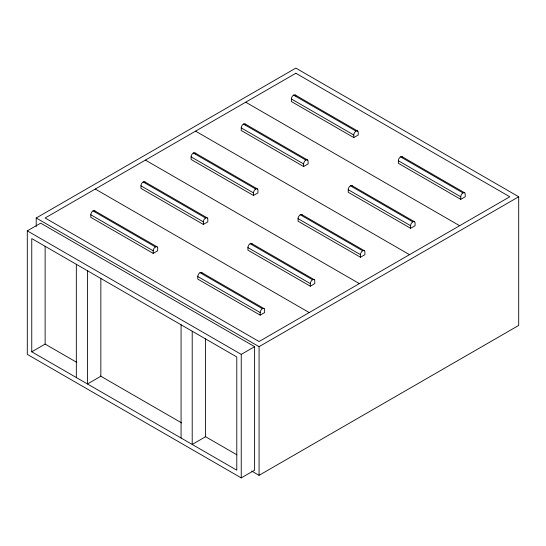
<?xml version="1.0" encoding="UTF-8"?>
<svg xmlns="http://www.w3.org/2000/svg" width="546" height="546" viewBox="0 0 546 546"><rect width="100%" height="100%" fill="white"/><g stroke="black" fill="none" stroke-linecap="round" stroke-linejoin="round"><path stroke-width="0.82" d="M36.213 226.515L36.213 217.997L295.843 68.1L518.7 196.765L518.7 325.43L259.07 475.327L251.692 471.068M27.3 230.862L40.67 223.143L254.613 346.662L254.613 470.181L241.243 477.9L27.3 354.381L27.3 230.862L241.243 354.381L254.613 346.662M95.161 211.473A3.153 1.822 -60 0 0 92.697 211.152A3.153 1.822 -60 0 0 90.813 214.776L90.813 217.349L153.214 253.378L157.671 250.805L157.671 248.232A3.153 1.822 -60 0 0 155.446 246.942L93.045 210.92M145.366 182.746A3.153 1.822 -60 0 0 142.95 182.118A3.153 1.822 -60 0 0 140.957 185.831L140.957 188.404L203.358 224.426L207.814 221.853L207.814 219.28A3.153 1.822 -60 0 0 205.583 217.997L143.189 181.968M195.523 153.883A3.153 1.822 -60 0 0 193.141 153.139A3.153 1.822 -60 0 0 191.1 156.879L191.1 159.452L253.501 195.475L257.958 192.902L257.958 190.329A3.153 1.822 -60 0 0 255.726 189.046L193.332 153.016M245.666 124.932A3.153 1.822 -60 0 0 243.277 124.188A3.153 1.822 -60 0 0 241.243 127.928L241.243 130.501L303.644 166.53L308.101 163.957L308.101 161.384A3.153 1.822 -60 0 0 305.869 160.094L243.468 124.072M295.557 95.304A3.153 1.822 -60 0 0 293.045 95.53A3.153 1.822 -60 0 0 291.387 98.976L291.387 101.549L353.788 137.578L358.244 135.005L358.244 132.432A3.153 1.822 -60 0 0 356.012 131.142L293.611 95.12M31.757 351.808L236.787 470.181L236.787 356.954L31.757 238.582L31.757 351.808L45.127 344.089L76.843 362.401M202.136 273.232A3.153 1.822 -60 0 0 199.665 272.911A3.153 1.822 -60 0 0 197.788 276.535L197.788 279.108L260.183 315.138L264.646 312.565L264.646 309.991A3.153 1.822 -60 0 0 262.414 308.702L200.013 272.679M252.279 244.28A3.153 1.822 -60 0 0 249.809 243.96A3.153 1.822 -60 0 0 247.932 247.591L247.932 250.164L310.326 286.186L314.783 283.613L314.783 281.04A3.153 1.822 -60 0 0 312.558 279.757L250.157 243.728M302.423 215.336A3.153 1.822 -60 0 0 299.952 215.008A3.153 1.822 -60 0 0 298.068 218.639L298.068 221.212L360.469 257.234L364.926 254.661L364.926 252.088A3.153 1.822 -60 0 0 362.701 250.805L300.3 214.776M352.559 186.384A3.153 1.822 -60 0 0 350.095 186.063A3.153 1.822 -60 0 0 348.212 189.687L348.212 192.26L410.612 228.289L415.069 225.716L415.069 223.143A3.153 1.822 -60 0 0 412.844 221.853L350.443 185.831M402.702 157.432A3.153 1.822 -60 0 0 400.238 157.111A3.153 1.822 -60 0 0 398.355 160.736L398.355 163.309L460.756 199.338L465.212 196.765L465.212 194.192A3.153 1.822 -60 0 0 462.988 192.902L400.587 156.879M36.213 217.997L259.07 346.662L518.7 196.765M295.338 95.065L357.739 131.095M402.306 156.825L464.707 192.854M291.387 98.976L353.788 135.005L353.788 137.578M398.355 160.736L460.756 196.765L460.756 199.338M245.7 102.198L459.643 225.716M245.195 124.017L307.596 160.039M352.163 185.776L414.564 221.799M241.243 127.928L303.644 163.957L303.644 166.53M348.212 189.687L410.612 225.716L410.612 228.289M195.557 131.142L409.5 254.661M195.052 152.962L257.453 188.991M302.02 214.721L364.421 250.75M191.1 156.879L253.501 192.902L253.501 195.475M298.068 218.639L360.469 254.661L360.469 257.234M145.413 160.094L359.357 283.613M144.908 181.914L207.309 217.943M251.877 243.673L314.278 279.702M140.957 185.831L203.358 221.853L203.358 224.426M247.932 247.591L310.326 283.613L310.326 286.186M95.27 189.046L309.213 312.565M94.765 210.865L157.166 246.888M201.74 272.625L264.134 308.647M90.813 214.776L153.214 250.805L153.214 253.378M197.788 276.535L260.183 312.565L260.183 315.138M100.444 376.023L181.565 422.863M205.166 436.486L236.882 454.798M259.07 346.662L259.07 475.327M241.243 354.381L241.243 477.9M205.583 338.827L205.583 436.725L192.212 444.451L192.212 331.217M181.074 324.788L181.074 438.015M100.846 278.351L100.846 376.255L87.469 383.975L87.469 270.748M76.331 264.312L76.331 377.539M45.127 246.185L45.127 344.089M153.214 250.805A3.153 1.822 -60 0 1 155.446 246.942M203.358 221.853A3.153 1.822 -60 0 1 205.583 217.997M253.501 192.902A3.153 1.822 -60 0 1 255.726 189.046M303.644 163.957A3.153 1.822 -60 0 1 305.869 160.094M260.183 312.565A3.153 1.822 -60 0 1 262.414 308.702M310.326 283.613A3.153 1.822 -60 0 1 312.558 279.757M360.469 254.661A3.153 1.822 -60 0 1 362.701 250.805M410.612 225.716A3.153 1.822 -60 0 1 412.844 221.853M460.756 196.765A3.153 1.822 -60 0 1 462.988 192.902M353.788 135.005A3.153 1.822 -60 0 1 356.012 131.142M295.652 95.468A3.153 1.822 -60 0 1 295.809 95.987M295.843 73.246L45.127 217.997L259.07 341.516L509.787 196.765L295.843 73.246"/></g></svg>
